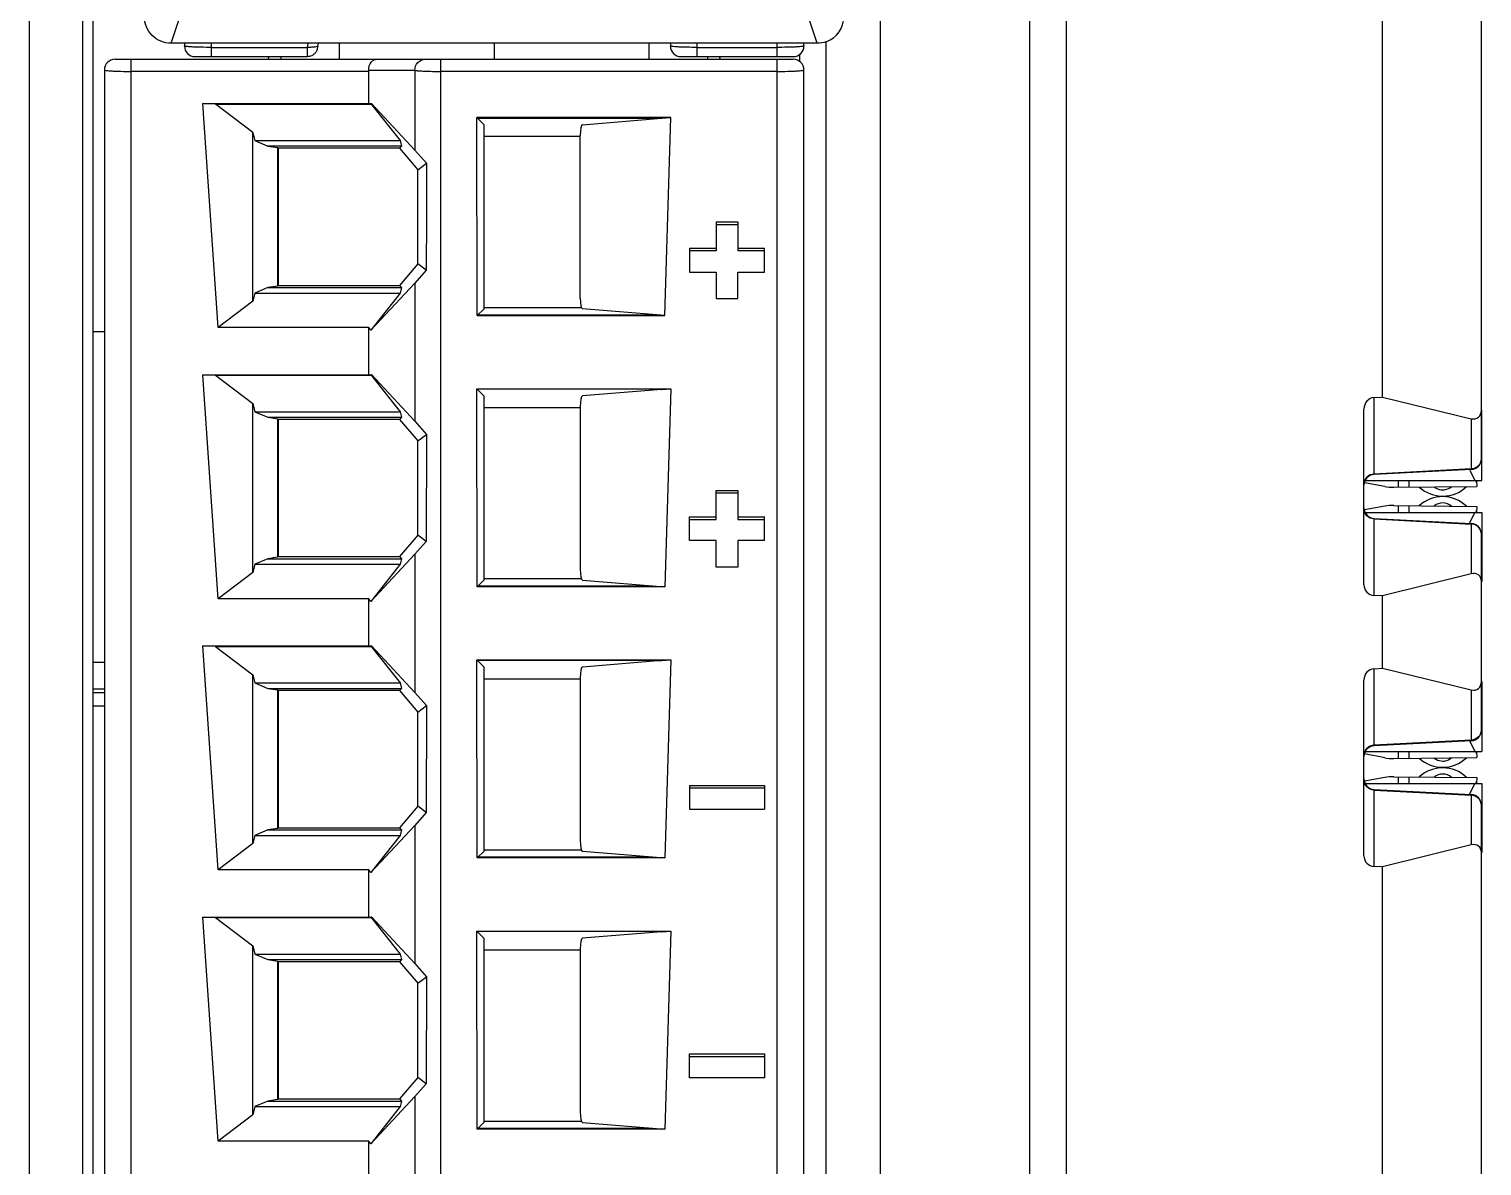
# Model space of a CAD drawing. Header units: inches. Extents: x 0 to 316, y -1 to 150.
# Drawn here: x 67.791 to 68.862, y 32.789 to 33.628 of the extents above; entities that cross this region are included whole.
import ezdxf

# ---------------------------------------------------------------- set-up
doc = ezdxf.new("R2010")
doc.units = ezdxf.units.IN
doc.header["$MEASUREMENT"] = 0

# ---------------------------------------------------------------- blocks, each defined once
blk = doc.blocks.new('AB 5069-L320ERM')
at = {"color": 7, "linetype": 'Continuous'}
for p, q in [((2.27087, -1.90552), (2.27087, 0.85454)), ((2.82338, -1.92135), (2.82338, 0.82336)), ((2.84504, -1.91287), (2.84504, 0.80799)), ((2.73535, -1.92289), (2.73535, 0.77432)), ((3.08976, -1.15134), (3.08976, -0.23575)), ((3.0314, -1.11493), (3.0314, -0.27212)), ((2.23315, -0.8518), (2.23315, -1.79564)), ((2.31693, -0.90614), (2.3248, -0.88252)), ((2.69803, -0.90614), (2.69016, -0.88252)), ((2.26464, -0.8833), (2.26464, -1.79564)), ((2.69803, -0.90614), (2.31693, -0.90614)), ((2.3248, -0.90614), (2.3248, -0.90771)), ((2.34055, -0.90614), (2.34055, -0.91401)), ((2.39754, -0.90611), (2.39725, -0.90859)), ((2.40354, -0.90781), (2.4039, -0.90614)), ((2.41614, -0.90614), (2.41614, -0.91559)), ((2.50748, -0.90614), (2.50748, -0.91558)), ((2.59882, -0.91559), (2.59882, -0.90614)), ((2.61142, -0.90614), (2.61142, -0.90771)), ((2.62717, -0.91401), (2.62717, -0.90614)), ((2.67441, -0.91401), (2.67441, -0.90614)), ((2.69016, -0.90771), (2.69016, -0.90614)), ((2.70331, -1.93673), (2.70331, -0.90515)), ((2.28386, -0.91559), (2.68386, -0.91559)), ((2.29331, -1.90141), (2.29331, -0.91559)), ((2.3311, -0.91401), (2.39725, -0.91401)), ((2.34055, -0.90859), (2.39725, -0.90859)), ((2.38158, -0.91403), (2.38156, -0.91562)), ((2.39725, -0.90859), (2.39725, -0.91401)), ((2.47593, -1.90141), (2.47593, -0.91559)), ((2.61772, -0.91401), (2.68386, -0.91401)), ((2.62717, -0.90859), (2.67441, -0.90859)), ((2.67441, -1.90141), (2.67441, -0.91559)), ((2.68783, -0.91711), (2.68783, -0.91249)), ((2.27756, -0.92189), (2.27756, -1.89668)), ((2.43346, -0.92276), (2.29331, -0.92276)), ((2.43346, -0.92211), (2.46072, -0.92211)), ((2.43346, -0.94175), (2.43346, -0.92276)), ((2.46072, -0.92211), (2.46072, -0.96914)), ((2.67441, -0.92276), (2.47593, -0.92276)), ((2.69016, -1.89894), (2.69016, -0.92189)), ((2.33571, -0.94175), (2.43346, -0.94175)), ((2.34313, -0.94202), (2.33571, -0.94175)), ((2.34464, -1.07392), (2.33571, -0.94175)), ((2.34313, -0.94202), (2.43496, -0.94202)), ((2.36522, -0.95874), (2.34313, -0.94202)), ((2.43346, -0.94175), (2.43513, -0.94164)), ((2.43513, -0.94164), (2.43496, -0.94202)), ((2.43496, -0.94202), (2.452, -0.96357)), ((2.43513, -0.94164), (2.46072, -0.96914)), ((2.61158, -0.94995), (2.49721, -0.94995)), ((2.50159, -0.95433), (2.49721, -0.94995)), ((2.4975, -1.06684), (2.49721, -0.94995)), ((2.49754, -0.95028), (2.59986, -0.95028)), ((2.5596, -0.95422), (2.60617, -0.9504)), ((2.59986, -0.95028), (2.6062, -0.95039)), ((2.60617, -0.9504), (2.60627, -0.95039)), ((2.60627, -0.95039), (2.61158, -0.94995)), ((2.60809, -1.06684), (2.61158, -0.94995)), ((2.36522, -0.95874), (2.36638, -0.96357)), ((2.36522, -1.05834), (2.36522, -0.95874)), ((2.50159, -1.06275), (2.50159, -0.95433)), ((2.36638, -0.96357), (2.452, -0.96357)), ((2.36638, -0.96357), (2.37394, -0.96681)), ((2.37849, -0.96681), (2.37394, -0.96681)), ((2.37394, -0.96681), (2.37963, -0.96768)), ((2.45278, -0.9668), (2.37849, -0.96681)), ((2.37963, -0.96768), (2.38014, -0.96808)), ((2.37963, -0.96768), (2.37963, -1.0494)), ((2.45171, -0.96808), (2.38014, -0.96808)), ((2.38014, -0.96808), (2.38014, -1.04901)), ((2.45278, -0.9668), (2.45171, -0.96808)), ((2.45171, -0.96808), (2.46255, -0.98077)), ((2.452, -0.96357), (2.45278, -0.9668)), ((2.55828, -0.96126), (2.50159, -0.96126)), ((2.55828, -1.05656), (2.55828, -0.96052)), ((2.46072, -0.96914), (2.46758, -0.97696)), ((2.46255, -0.98077), (2.46759, -0.97696)), ((2.46255, -1.03632), (2.46255, -0.98077)), ((2.46759, -0.97696), (2.46753, -1.00854)), ((2.46753, -1.00854), (2.46746, -1.04003)), ((2.6385, -1.01153), (2.6511, -1.01153)), ((2.6385, -1.01153), (2.6385, -1.02866)), ((2.6385, -1.01306), (2.6511, -1.01306)), ((2.6511, -1.01153), (2.6511, -1.02866)), ((2.62276, -1.02712), (2.6385, -1.02712)), ((2.62276, -1.02712), (2.62276, -1.04113)), ((2.6511, -1.02712), (2.66685, -1.02712)), ((2.66685, -1.04113), (2.66685, -1.02712)), ((2.46255, -1.03632), (2.45171, -1.04901)), ((2.46746, -1.04003), (2.46255, -1.03632)), ((2.6385, -1.02866), (2.62276, -1.02866)), ((2.66685, -1.02866), (2.6511, -1.02866)), ((2.46746, -1.04002), (2.46072, -1.04764)), ((2.62276, -1.04113), (2.6385, -1.04113)), ((2.6385, -1.04113), (2.6385, -1.05673)), ((2.6511, -1.04113), (2.66685, -1.04113)), ((2.6511, -1.05673), (2.6511, -1.04113)), ((2.36638, -1.05351), (2.36522, -1.05834)), ((2.37394, -1.05028), (2.36638, -1.05351)), ((2.36638, -1.05351), (2.452, -1.05351)), ((2.37963, -1.0494), (2.37394, -1.05028)), ((2.37394, -1.05027), (2.45278, -1.05028)), ((2.37963, -1.0494), (2.38014, -1.04901)), ((2.38014, -1.04901), (2.45171, -1.04901)), ((2.43465, -1.07545), (2.46072, -1.04764)), ((2.452, -1.05351), (2.43465, -1.07545)), ((2.45171, -1.04901), (2.45278, -1.05028)), ((2.45278, -1.05028), (2.452, -1.05351)), ((2.46072, -1.04764), (2.46072, -1.12914)), ((2.36522, -1.05834), (2.34464, -1.07392)), ((2.50156, -1.06204), (2.55899, -1.06204)), ((2.6385, -1.05673), (2.6511, -1.05673)), ((2.4975, -1.06684), (2.50159, -1.06275)), ((2.4975, -1.06684), (2.60809, -1.06684)), ((2.49794, -1.0664), (2.60026, -1.0664)), ((2.60809, -1.06684), (2.5596, -1.06286)), ((2.43346, -1.07392), (2.34464, -1.07392)), ((2.43465, -1.07545), (2.43346, -1.07392)), ((2.43346, -1.10173), (2.43346, -1.07392)), ((2.33571, -1.10175), (2.43346, -1.10175)), ((2.34313, -1.10202), (2.33571, -1.10175)), ((2.34464, -1.23392), (2.33571, -1.10175)), ((2.34313, -1.10202), (2.43496, -1.10202)), ((2.34313, -1.10202), (2.36522, -1.11874)), ((2.43346, -1.10175), (2.43514, -1.10164)), ((2.43514, -1.10164), (2.43496, -1.10202)), ((2.43496, -1.10202), (2.452, -1.12357)), ((2.43514, -1.10166), (2.46072, -1.12914)), ((2.49721, -1.10995), (2.61158, -1.10995)), ((2.50159, -1.11433), (2.49721, -1.10995)), ((2.4975, -1.22684), (2.49721, -1.10995)), ((2.59986, -1.11028), (2.49754, -1.11028)), ((2.60617, -1.1104), (2.5596, -1.11422)), ((2.59986, -1.11028), (2.6062, -1.11039)), ((2.60616, -1.11039), (2.60617, -1.11039)), ((2.60627, -1.11039), (2.61158, -1.10995)), ((2.61158, -1.10995), (2.60809, -1.22684)), ((2.36522, -1.11874), (2.36638, -1.12357)), ((2.36522, -1.21834), (2.36522, -1.11874)), ((2.50159, -1.22275), (2.50159, -1.11433)), ((2.55828, -1.12126), (2.50159, -1.12126)), ((2.55828, -1.12052), (2.55828, -1.21656)), ((3.02047, -1.2256), (3.02047, -1.12196)), ((3.02644, -1.11518), (3.0314, -1.11493)), ((3.02644, -1.16033), (3.02644, -1.11518)), ((3.0314, -1.11493), (3.08379, -1.12767)), ((2.36638, -1.12357), (2.452, -1.12357)), ((2.36638, -1.12357), (2.37394, -1.12681)), ((2.37394, -1.1268), (2.37849, -1.1268)), ((2.37394, -1.12681), (2.37963, -1.12768)), ((2.37849, -1.1268), (2.45278, -1.1268)), ((2.37963, -1.12768), (2.38014, -1.12808)), ((2.37963, -1.12768), (2.37963, -1.2094)), ((2.45171, -1.12808), (2.38014, -1.12808)), ((2.38014, -1.12808), (2.38014, -1.20901)), ((2.45278, -1.1268), (2.45171, -1.12808)), ((2.45171, -1.12808), (2.46255, -1.14077)), ((2.452, -1.12357), (2.45278, -1.1268)), ((2.46072, -1.12914), (2.46758, -1.13695)), ((3.08379, -1.12767), (3.08379, -1.15732)), ((3.09008, -1.16406), (3.09008, -1.12265)), ((2.46255, -1.14077), (2.46759, -1.13696)), ((2.46759, -1.13696), (2.46746, -1.20002)), ((2.46255, -1.19632), (2.46255, -1.14077)), ((3.02121, -1.16406), (3.09008, -1.16406)), ((3.08379, -1.15732), (3.02644, -1.16033)), ((3.08379, -1.15763), (3.02644, -1.16063)), ((3.02644, -1.16063), (3.02644, -1.16033)), ((3.04057, -1.16406), (3.04061, -1.16813)), ((3.04696, -1.16426), (3.06604, -1.16406)), ((3.04696, -1.16406), (3.047, -1.16806)), ((3.08298, -1.158), (3.08579, -1.16406)), ((3.08379, -1.15732), (3.08379, -1.15763)), ((3.08698, -1.16568), (3.0865, -1.16407)), ((3.08696, -1.16406), (3.087, -1.16764)), ((2.6385, -1.16997), (2.6511, -1.16997)), ((2.6385, -1.1871), (2.6385, -1.16997)), ((2.6385, -1.1715), (2.6511, -1.1715)), ((2.6511, -1.16997), (2.6511, -1.1871)), ((3.03271, -1.16769), (3.02074, -1.16549)), ((3.03813, -1.16815), (3.087, -1.16764)), ((3.03271, -1.17933), (3.02072, -1.18153)), ((3.03813, -1.17887), (3.087, -1.17938)), ((3.04061, -1.1789), (3.04057, -1.18296)), ((3.047, -1.17896), (3.04696, -1.18296)), ((3.0865, -1.18296), (3.08698, -1.18134)), ((3.087, -1.17938), (3.08696, -1.18296)), ((2.62276, -1.18556), (2.6385, -1.18556)), ((2.62276, -1.19957), (2.62276, -1.18556)), ((2.62276, -1.1871), (2.6385, -1.1871)), ((2.6511, -1.18556), (2.66685, -1.18556)), ((2.6511, -1.1871), (2.66685, -1.1871)), ((2.66685, -1.19957), (2.66685, -1.18556)), ((3.0212, -1.18296), (3.09008, -1.18296)), ((3.02644, -1.18645), (3.08379, -1.18946)), ((3.02644, -1.18645), (3.02644, -1.18681)), ((3.02644, -1.18681), (3.08379, -1.18981)), ((3.02644, -1.23188), (3.02644, -1.18681)), ((3.04696, -1.18276), (3.06604, -1.18296)), ((3.08296, -1.18907), (3.08579, -1.18296)), ((3.08379, -1.18946), (3.08379, -1.18981)), ((3.08379, -1.18981), (3.08379, -1.21915)), ((3.09008, -1.18296), (3.09008, -1.22367)), ((2.46255, -1.19632), (2.45171, -1.20901)), ((2.46746, -1.20002), (2.46255, -1.19632)), ((2.6385, -1.19957), (2.62276, -1.19957)), ((2.6385, -1.21517), (2.6385, -1.19957)), ((2.66685, -1.19957), (2.6511, -1.19957)), ((2.6511, -1.19957), (2.6511, -1.21517)), ((3.08976, -1.31134), (3.08976, -1.19575)), ((2.43465, -1.23545), (2.46072, -1.20764)), ((2.46746, -1.20002), (2.46072, -1.20764)), ((2.46072, -1.20764), (2.46072, -1.28914)), ((2.36638, -1.21351), (2.36522, -1.21834)), ((2.37394, -1.21028), (2.36638, -1.21351)), ((2.36638, -1.21351), (2.452, -1.21351)), ((2.37963, -1.2094), (2.37394, -1.21028)), ((2.37394, -1.21027), (2.45278, -1.21028)), ((2.37963, -1.2094), (2.38014, -1.20901)), ((2.38014, -1.20901), (2.45171, -1.20901)), ((2.452, -1.21351), (2.43465, -1.23545)), ((2.45171, -1.20901), (2.45278, -1.21028)), ((2.45278, -1.21028), (2.452, -1.21351)), ((2.6511, -1.21517), (2.6385, -1.21517)), ((2.36522, -1.21834), (2.34464, -1.23392)), ((2.4975, -1.22684), (2.50159, -1.22275)), ((2.50156, -1.22204), (2.55899, -1.22204)), ((2.5596, -1.22286), (2.60809, -1.22684)), ((3.08379, -1.21915), (3.0314, -1.23212)), ((2.43346, -1.23392), (2.34464, -1.23392)), ((2.43465, -1.23545), (2.43346, -1.23392)), ((2.43346, -1.26175), (2.43346, -1.23392)), ((2.60809, -1.22684), (2.4975, -1.22684)), ((2.60026, -1.2264), (2.49794, -1.2264)), ((3.0314, -1.23212), (3.02644, -1.23188)), ((3.0314, -1.27493), (3.0314, -1.23212)), ((2.33571, -1.26175), (2.43346, -1.26175)), ((2.34313, -1.26202), (2.33571, -1.26175)), ((2.34464, -1.39392), (2.33571, -1.26175)), ((2.34313, -1.26202), (2.43496, -1.26202)), ((2.34313, -1.26202), (2.36522, -1.27874)), ((2.43346, -1.26175), (2.43513, -1.26164)), ((2.43513, -1.26164), (2.43496, -1.26202)), ((2.43496, -1.26202), (2.452, -1.28357)), ((2.43513, -1.26164), (2.46072, -1.28914)), ((2.27756, -1.27148), (2.27087, -1.27148)), ((2.49721, -1.26995), (2.61158, -1.26995)), ((2.50159, -1.27433), (2.49721, -1.26995)), ((2.4975, -1.38684), (2.49721, -1.26995)), ((2.59986, -1.27028), (2.49754, -1.27028)), ((2.50159, -1.38275), (2.50159, -1.27433)), ((2.60617, -1.2704), (2.5596, -1.27422)), ((2.59986, -1.27028), (2.6062, -1.27039)), ((2.60616, -1.27039), (2.60617, -1.27039)), ((2.60627, -1.27039), (2.61158, -1.26995)), ((2.61158, -1.26995), (2.60809, -1.38684)), ((3.02644, -1.27518), (3.0314, -1.27493)), ((3.02644, -1.32033), (3.02644, -1.27518)), ((3.0314, -1.27493), (3.08379, -1.28767)), ((2.36522, -1.27874), (2.36638, -1.28357)), ((2.36522, -1.37834), (2.36522, -1.27874)), ((2.36638, -1.28357), (2.452, -1.28357)), ((2.36638, -1.28357), (2.37394, -1.28681)), ((2.452, -1.28357), (2.45278, -1.2868)), ((2.55828, -1.28126), (2.50159, -1.28126)), ((2.55828, -1.28052), (2.55828, -1.37656)), ((3.02047, -1.3856), (3.02047, -1.28196)), ((3.09008, -1.28265), (3.09008, -1.32406)), ((2.27756, -1.28723), (2.27087, -1.28723)), ((2.27756, -1.28939), (2.27087, -1.28939)), ((2.37394, -1.2868), (2.37849, -1.2868)), ((2.37394, -1.28681), (2.37963, -1.28768)), ((2.37849, -1.2868), (2.45278, -1.2868)), ((2.37963, -1.28768), (2.38014, -1.28808)), ((2.37963, -1.28768), (2.37963, -1.3694)), ((2.45171, -1.28808), (2.38014, -1.28808)), ((2.38014, -1.28808), (2.38014, -1.36901)), ((2.45278, -1.2868), (2.45171, -1.28808)), ((2.45171, -1.28808), (2.46255, -1.30077)), ((2.46072, -1.28914), (2.46758, -1.29695)), ((3.08379, -1.28767), (3.08379, -1.31732)), ((2.27756, -1.29726), (2.27087, -1.29726)), ((2.46255, -1.30077), (2.46759, -1.29696)), ((2.46255, -1.35632), (2.46255, -1.30077)), ((2.46759, -1.29696), (2.46746, -1.36002)), ((3.08379, -1.31732), (3.02644, -1.32033)), ((3.08379, -1.31763), (3.02644, -1.32063)), ((3.08298, -1.318), (3.08579, -1.32406)), ((3.08379, -1.31732), (3.08379, -1.31763)), ((3.03271, -1.32769), (3.02074, -1.32549)), ((3.02121, -1.32406), (3.09008, -1.32406)), ((3.02644, -1.32063), (3.02644, -1.32033)), ((3.03813, -1.32815), (3.087, -1.32764)), ((3.04057, -1.32406), (3.04061, -1.32813)), ((3.04696, -1.32426), (3.06604, -1.32406)), ((3.04696, -1.32406), (3.047, -1.32806)), ((3.08698, -1.32568), (3.0865, -1.32407)), ((3.08696, -1.32406), (3.087, -1.32764)), ((2.62276, -1.34401), (2.66685, -1.34401)), ((2.62276, -1.34401), (2.62276, -1.35802)), ((2.66685, -1.34401), (2.66685, -1.35802)), ((3.03271, -1.33933), (3.02072, -1.34153)), ((3.0212, -1.34296), (3.09008, -1.34296)), ((3.03813, -1.33887), (3.087, -1.33938)), ((3.04061, -1.3389), (3.04057, -1.34296)), ((3.047, -1.33896), (3.04696, -1.34296)), ((3.04696, -1.34276), (3.06604, -1.34296)), ((3.08296, -1.34907), (3.08579, -1.34296)), ((3.0865, -1.34296), (3.08698, -1.34134)), ((3.087, -1.33938), (3.08696, -1.34296)), ((3.09008, -1.34296), (3.09008, -1.38367)), ((2.62276, -1.34554), (2.66685, -1.34554)), ((3.02644, -1.34645), (3.08379, -1.34946)), ((3.02644, -1.34681), (3.02644, -1.34645)), ((3.02644, -1.34681), (3.08379, -1.34981)), ((3.02644, -1.39188), (3.02644, -1.34681)), ((3.08379, -1.34946), (3.08379, -1.34981)), ((3.08379, -1.34981), (3.08379, -1.37915)), ((2.46255, -1.35632), (2.45171, -1.36901)), ((2.46746, -1.36002), (2.46072, -1.36764)), ((2.46746, -1.36002), (2.46255, -1.35632)), ((2.62276, -1.35802), (2.66685, -1.35802)), ((3.08976, -2.02205), (3.08976, -1.35575)), ((2.37394, -1.37028), (2.36638, -1.37351)), ((2.37963, -1.3694), (2.37394, -1.37028)), ((2.37394, -1.37027), (2.45278, -1.37028)), ((2.37963, -1.3694), (2.38014, -1.36901)), ((2.38014, -1.36901), (2.45171, -1.36901)), ((2.43465, -1.39545), (2.46072, -1.36764)), ((2.45171, -1.36901), (2.45278, -1.37028)), ((2.45278, -1.37028), (2.452, -1.37351)), ((2.46072, -1.36764), (2.46072, -1.44914)), ((2.36522, -1.37834), (2.34464, -1.39392)), ((2.36638, -1.37351), (2.36522, -1.37834)), ((2.36638, -1.37351), (2.452, -1.37351)), ((2.452, -1.37351), (2.43465, -1.39545)), ((3.08379, -1.37915), (3.0314, -1.39212)), ((2.4975, -1.38684), (2.50159, -1.38275)), ((2.60809, -1.38684), (2.4975, -1.38684)), ((2.60026, -1.3864), (2.49794, -1.3864)), ((2.50156, -1.38204), (2.55899, -1.38204)), ((2.5596, -1.38286), (2.60809, -1.38684)), ((2.43346, -1.39392), (2.34464, -1.39392)), ((2.43465, -1.39545), (2.43346, -1.39392)), ((2.43346, -1.42175), (2.43346, -1.39392)), ((3.0314, -1.39212), (3.02644, -1.39188)), ((3.0314, -1.93701), (3.0314, -1.39212)), ((2.33571, -1.42175), (2.43346, -1.42175)), ((2.34313, -1.42202), (2.33571, -1.42175)), ((2.34464, -1.55392), (2.33571, -1.42175)), ((2.34313, -1.42202), (2.43496, -1.42202)), ((2.34313, -1.42202), (2.36522, -1.43874)), ((2.43346, -1.42175), (2.43513, -1.42164)), ((2.43513, -1.42164), (2.43496, -1.42202)), ((2.43496, -1.42202), (2.452, -1.44357)), ((2.43513, -1.42164), (2.46072, -1.44914)), ((2.49721, -1.42995), (2.61158, -1.42995)), ((2.50159, -1.43433), (2.49721, -1.42995)), ((2.4975, -1.54684), (2.49721, -1.42995)), ((2.59986, -1.43028), (2.49754, -1.43028)), ((2.60617, -1.4304), (2.5596, -1.43422)), ((2.59986, -1.43028), (2.6062, -1.43039)), ((2.60616, -1.43039), (2.60617, -1.43039)), ((2.60627, -1.43039), (2.61158, -1.42995)), ((2.61158, -1.42995), (2.60809, -1.54684)), ((2.36522, -1.43874), (2.36638, -1.44357)), ((2.36522, -1.53834), (2.36522, -1.43874)), ((2.50159, -1.54275), (2.50159, -1.43433)), ((2.36638, -1.44357), (2.452, -1.44357)), ((2.36638, -1.44357), (2.37394, -1.44681)), ((2.37394, -1.4468), (2.37849, -1.4468)), ((2.37394, -1.44681), (2.37963, -1.44768)), ((2.37849, -1.4468), (2.45278, -1.4468)), ((2.37963, -1.44768), (2.38014, -1.44808)), ((2.37963, -1.44768), (2.37963, -1.5294)), ((2.45171, -1.44808), (2.38014, -1.44808)), ((2.38014, -1.44808), (2.38014, -1.52901)), ((2.45278, -1.4468), (2.45171, -1.44808)), ((2.45171, -1.44808), (2.46255, -1.46077)), ((2.452, -1.44357), (2.45278, -1.4468)), ((2.55828, -1.44126), (2.50159, -1.44126)), ((2.55828, -1.44052), (2.55828, -1.53656)), ((2.46072, -1.44914), (2.46758, -1.45695)), ((2.46255, -1.46077), (2.46759, -1.45696)), ((2.46255, -1.51632), (2.46255, -1.46077)), ((2.46759, -1.45696), (2.46746, -1.52002)), ((2.62276, -1.50245), (2.66685, -1.50245)), ((2.62276, -1.51646), (2.62276, -1.50245)), ((2.62276, -1.50398), (2.66685, -1.50398)), ((2.66685, -1.50245), (2.66685, -1.51646)), ((2.46255, -1.51632), (2.45171, -1.52901)), ((2.46746, -1.52002), (2.46255, -1.51632)), ((2.66685, -1.51646), (2.62276, -1.51646)), ((2.46746, -1.52002), (2.46072, -1.52764)), ((2.36638, -1.53351), (2.36522, -1.53834)), ((2.37394, -1.53028), (2.36638, -1.53351)), ((2.36638, -1.53351), (2.452, -1.53351)), ((2.37963, -1.5294), (2.37394, -1.53028)), ((2.37394, -1.53027), (2.45278, -1.53028)), ((2.37963, -1.5294), (2.38014, -1.52901)), ((2.38014, -1.52901), (2.45171, -1.52901)), ((2.43465, -1.55545), (2.46072, -1.52764)), ((2.452, -1.53351), (2.43465, -1.55545)), ((2.45171, -1.52901), (2.45278, -1.53028)), ((2.45278, -1.53028), (2.452, -1.53351)), ((2.46072, -1.52764), (2.46072, -1.60914)), ((2.36522, -1.53834), (2.34464, -1.55392)), ((2.50156, -1.54204), (2.55899, -1.54204)), ((2.4975, -1.54684), (2.50159, -1.54275)), ((2.60809, -1.54684), (2.4975, -1.54684)), ((2.60026, -1.5464), (2.49794, -1.5464)), ((2.5596, -1.54286), (2.60809, -1.54684)), ((2.43346, -1.55392), (2.34464, -1.55392)), ((2.43465, -1.55545), (2.43346, -1.55392)), ((2.43346, -1.58175), (2.43346, -1.55392))]:
    blk.add_line(p, q, dxfattribs=at)
at = {"color": 6, "linetype": 'Continuous'}
blk.add_line((2.27087, -1.07617), (2.27756, -1.07617), dxfattribs=at)
at = {"color": 7, "linetype": 'Continuous'}
for centre, radius, start, end in [((2.69801, -0.89037), 0.01577, 289.71028, 359.94636), ((2.3311, -0.90771), 0.0063, 180, 270), ((2.39723, -0.90771), 0.00632, 345.70515, 359.09818), ((2.61772, -0.90771), 0.0063, 180, 270), ((2.68386, -0.90771), 0.0063, 270.00001, 0), ((2.28386, -0.92189), 0.0063, 90, 180), ((2.3689, -0.9117), 0.0063, 321.35284, 338.48497), ((2.39726, -0.90776), 0.00624, 292.43878, 295.19389), ((2.39724, -0.90772), 0.00629, 295.19452, 298.47682), ((2.39721, -0.90767), 0.00635, 298.49902, 314.75156), ((2.39725, -0.90772), 0.00628, 314.81465, 319.04726), ((2.39722, -0.90769), 0.00633, 319.04594, 337.12417), ((2.39725, -0.90771), 0.00629, 337.19974, 345.709), ((2.71299, -0.91395), 0.07961, 180.06181, 181.20851), ((2.64606, -0.9117), 0.0063, 201.51447, 218.64703), ((2.68386, -0.92189), 0.0063, 0, 90), ((2.60031, -0.732), 0.3344, 269.99228, 270.39817), ((3.08346, -1.15134), 0.0063, 273, 0), ((3.02677, -1.16692), 0.0063, 93.00009, 180.00164), ((3.03783, -1.13981), 0.02835, 259.6, 270.6), ((3.06685, -1.15287), 0.02049, 227.59213, 313.60787), ((3.06685, -1.19415), 0.02049, 46.39213, 132.40787), ((3.02677, -1.18017), 0.0063, 179.98884, 266.99942), ((3.03783, -1.20722), 0.02835, 89.4, 100.4), ((3.02677, -1.18016), 0.0063, 207.83606, 266.97972), ((3.08346, -1.19575), 0.0063, 0, 87), ((2.60031, -0.892), 0.3344, 269.99228, 270.39817), ((3.08346, -1.31134), 0.0063, 273, 0), ((3.02677, -1.32692), 0.0063, 93.00009, 180.00164), ((3.03783, -1.29981), 0.02835, 259.6, 270.6), ((3.06685, -1.31287), 0.02049, 227.59213, 313.60787), ((3.06685, -1.35415), 0.02049, 46.39213, 132.40787), ((3.02677, -1.34016), 0.0063, 179.99882, 266.99994), ((3.03783, -1.36722), 0.02835, 89.4, 100.4), ((3.08346, -1.35575), 0.0063, 0, 87), ((2.60031, -1.052), 0.3344, 269.99228, 270.39817), ((2.60031, -1.212), 0.3344, 269.99228, 270.39817)]:
    blk.add_arc(centre, radius, start, end, dxfattribs=at)
for centre, major_axis, ratio, start_param, end_param in [((2.43176, -0.92189), (-0.00026, 0.0063), 0.26754, -1.721275, -1.618008), ((2.55962, -0.96052), (0, 0.0063), 0.212557, 0.017453, 1.570796), ((2.55962, -1.05656), (0, 0.0063), 0.212557, 1.570796, 3.124139), ((2.55962, -1.12052), (0, 0.0063), 0.212557, 0.017453, 1.570796), ((3.02677, -1.122), (-0.00021, 0.00682), 0.923097, 0.019652, 1.538088), ((3.08346, -1.12076), (-0.00416, 0.00637), 0.742289, -3.810974, -2.292538), ((2.55962, -1.21656), (0, 0.0063), 0.212557, 1.570796, 3.124139), ((3.08346, -1.22556), (0.00475, 0.00558), 0.742003, -0.716744, 0.801693), ((3.02677, -1.22557), (0.00301, 0.00557), 0.993787, -4.213612, -2.695175), ((2.55962, -1.28052), (0, 0.0063), 0.212557, 0.017453, 1.570796), ((3.02677, -1.282), (-0.00021, 0.00682), 0.923097, 0.019652, 1.538088), ((3.08346, -1.28076), (-0.00416, 0.00637), 0.742289, -3.810974, -2.292538), ((2.55962, -1.37656), (0, 0.0063), 0.212557, 1.570796, 3.124139), ((3.08346, -1.38556), (0.00475, 0.00558), 0.742003, -0.716744, 0.801693), ((3.02677, -1.38557), (0.00301, 0.00557), 0.993787, -4.213612, -2.695175), ((2.55962, -1.44052), (0, 0.0063), 0.212557, 0.017453, 1.570796), ((2.55962, -1.53656), (0, 0.0063), 0.212557, 1.570796, 3.124139)]:
    blk.add_ellipse(centre, major_axis=major_axis, ratio=ratio, start_param=start_param, end_param=end_param, dxfattribs=at)
for points, knots in [([(2.31693, -0.90614), (2.31488, -0.90614), (2.31074, -0.90532), (2.30551, -0.90181), (2.302, -0.89658), (2.30118, -0.89244), (2.30118, -0.89039)], [0, 0, 0, 0, 0.249992, 0.5, 0.750008, 1, 1, 1, 1]), ([(2.34055, -0.90859), (2.33854, -0.90859), (2.33562, -0.90856), (2.33191, -0.90845), (2.32954, -0.90835), (2.32764, -0.90822), (2.32612, -0.90809), (2.32538, -0.90793), (2.3248, -0.90783), (2.3248, -0.90771)], [0, 0, 0, 0, 0.381592, 0.553714, 0.704583, 0.828386, 0.9207, 0.978052, 1, 1, 1, 1]), ([(2.40354, -0.90781), (2.40354, -0.90788), (2.40337, -0.90804), (2.40276, -0.90824), (2.40147, -0.90846), (2.39954, -0.90858), (2.39805, -0.9086), (2.39725, -0.90859)], [0, 0, 0, 0, 0.032479, 0.093489, 0.309353, 0.626778, 1, 1, 1, 1]), ([(2.62717, -0.90859), (2.62515, -0.90859), (2.62223, -0.90856), (2.61852, -0.90845), (2.61615, -0.90835), (2.61426, -0.90822), (2.61274, -0.90809), (2.612, -0.90793), (2.61142, -0.90783), (2.61142, -0.90771)], [0, 0, 0, 0, 0.381592, 0.553715, 0.704584, 0.828386, 0.9207, 0.978052, 1, 1, 1, 1]), ([(2.69016, -0.90771), (2.69016, -0.90783), (2.68958, -0.90793), (2.68884, -0.90809), (2.68732, -0.90822), (2.68542, -0.90835), (2.68306, -0.90845), (2.67935, -0.90856), (2.67642, -0.90859), (2.67441, -0.90859)], [0, 0, 0, 0, 0.021947, 0.079298, 0.171609, 0.295408, 0.446275, 0.618399, 1, 1, 1, 1]), ([(2.43346, -0.92211), (2.43341, -0.92041), (2.43411, -0.91786), (2.43643, -0.9159), (2.4377, -0.91559), (2.43829, -0.91559)], [0, 0, 0, 0, 0.575505, 0.800887, 1, 1, 1, 1]), ([(2.46072, -0.92211), (2.46066, -0.92048), (2.46185, -0.91706), (2.4652, -0.91559), (2.4668, -0.91559)], [0, 0, 0, 0, 0.506223, 1, 1, 1, 1]), ([(2.27756, -0.92189), (2.27756, -0.922), (2.27814, -0.9221), (2.27888, -0.92226), (2.2804, -0.92239), (2.28229, -0.92252), (2.28466, -0.92262), (2.28837, -0.92273), (2.29129, -0.92276), (2.29331, -0.92276)], [0, 0, 0, 0, 0.021889, 0.079311, 0.171578, 0.295426, 0.446254, 0.61841, 1, 1, 1, 1]), ([(2.46072, -0.92211), (2.46142, -0.92226), (2.4633, -0.92242), (2.46837, -0.92271), (2.47274, -0.92276), (2.47593, -0.92276)], [0, 0, 0, 0, 0.140369, 0.371262, 1, 1, 1, 1]), ([(2.67441, -0.92276), (2.67642, -0.92276), (2.67934, -0.92273), (2.68305, -0.92262), (2.68542, -0.92252), (2.68732, -0.92239), (2.68884, -0.92226), (2.68958, -0.92211), (2.69016, -0.922), (2.69016, -0.92189)], [0, 0, 0, 0, 0.38154, 0.55369, 0.704527, 0.828393, 0.920677, 0.978109, 1, 1, 1, 1]), ([(3.08976, -1.15128), (3.08976, -1.15278), (3.08846, -1.15594), (3.08534, -1.15725), (3.08379, -1.15732)], [0, 0, 0, 0, 0.493269, 1, 1, 1, 1]), ([(3.02644, -1.16033), (3.0249, -1.16041), (3.02178, -1.16172), (3.02047, -1.16487), (3.02047, -1.16638)], [0, 0, 0, 0, 0.506731, 1, 1, 1, 1]), ([(3.06197, -1.1679), (3.0623, -1.16817), (3.06378, -1.1692), (3.06564, -1.1697), (3.06702, -1.16967)], [0, 0, 0, 0, 0.23339, 1, 1, 1, 1]), ([(3.06702, -1.16967), (3.06751, -1.16967), (3.06931, -1.16948), (3.07102, -1.16865), (3.07204, -1.1678)], [0, 0, 0, 0, 0.267623, 1, 1, 1, 1]), ([(3.02644, -1.18681), (3.0249, -1.18673), (3.02179, -1.18544), (3.02047, -1.18229), (3.02047, -1.1808)], [0, 0, 0, 0, 0.507897, 1, 1, 1, 1]), ([(3.08976, -1.19582), (3.08976, -1.19433), (3.08845, -1.19118), (3.08534, -1.18989), (3.08379, -1.18981)], [0, 0, 0, 0, 0.492103, 1, 1, 1, 1]), ([(3.08976, -1.31128), (3.08976, -1.31278), (3.08846, -1.31594), (3.08534, -1.31725), (3.08379, -1.31732)], [0, 0, 0, 0, 0.493269, 1, 1, 1, 1]), ([(3.02644, -1.32033), (3.0249, -1.32041), (3.02178, -1.32172), (3.02047, -1.32487), (3.02047, -1.32638)], [0, 0, 0, 0, 0.506731, 1, 1, 1, 1]), ([(3.06197, -1.3279), (3.0623, -1.32817), (3.06378, -1.3292), (3.06564, -1.3297), (3.06702, -1.32967)], [0, 0, 0, 0, 0.23339, 1, 1, 1, 1]), ([(3.06702, -1.32967), (3.06751, -1.32967), (3.06931, -1.32948), (3.07102, -1.32865), (3.07204, -1.3278)], [0, 0, 0, 0, 0.267623, 1, 1, 1, 1]), ([(3.02644, -1.34681), (3.0249, -1.34673), (3.02179, -1.34544), (3.02047, -1.34229), (3.02047, -1.3408)], [0, 0, 0, 0, 0.507897, 1, 1, 1, 1]), ([(3.08976, -1.35582), (3.08976, -1.35433), (3.08845, -1.35118), (3.08534, -1.34989), (3.08379, -1.34981)], [0, 0, 0, 0, 0.492103, 1, 1, 1, 1])]:
    blk.add_open_spline(points, degree=3, knots=knots, dxfattribs=at)
for points in [[(2.70333, -0.90522), (2.70164, -0.90582), (2.69982, -0.90614), (2.69803, -0.90614)], [(2.39965, -0.91354), (2.39889, -0.91385), (2.39806, -0.91401), (2.39725, -0.91401)], [(3.06702, -1.17735), (3.06524, -1.17733), (3.06335, -1.17799), (3.06197, -1.17912)], [(3.07204, -1.17923), (3.07068, -1.17807), (3.06881, -1.17737), (3.06702, -1.17735)], [(3.06702, -1.33735), (3.06524, -1.33733), (3.06335, -1.33799), (3.06197, -1.33912)], [(3.07204, -1.33923), (3.07068, -1.33807), (3.06881, -1.33737), (3.06702, -1.33735)]]:
    blk.add_open_spline(points, degree=3, dxfattribs=at)

msp = doc.modelspace()

# ---------------------------------------------------------------- block references
at = {"xscale": 1.249958892269909, "yscale": 1.249958892269909, "zscale": 1.249958892269909}
msp.add_blockref('AB 5069-L320ERM', (65, 34.75), dxfattribs=at)

doc.saveas('drawing.dxf')
